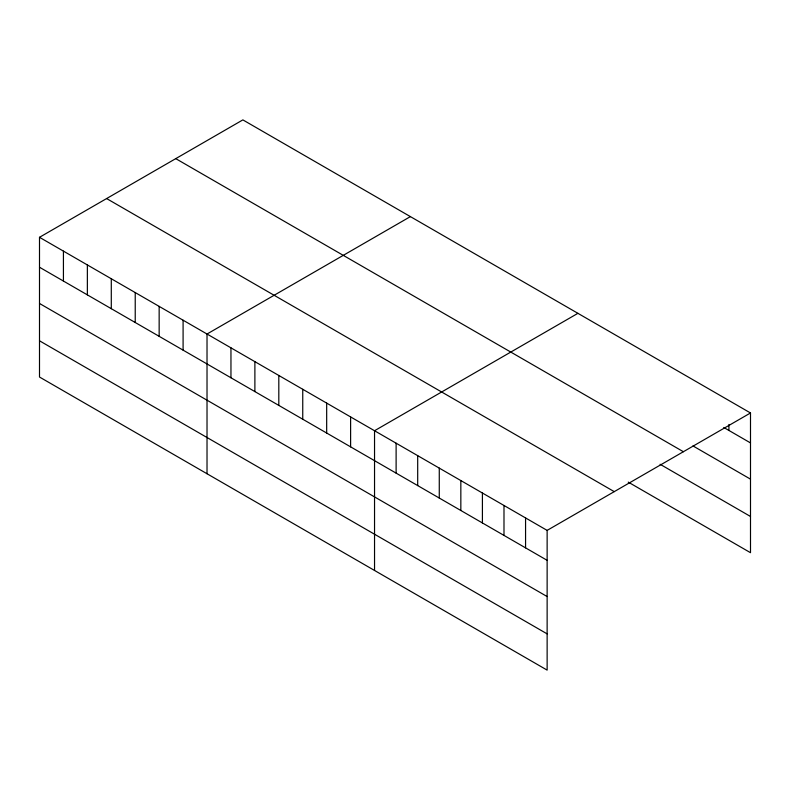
<?xml version="1.0" encoding="UTF-8"?>
<svg xmlns="http://www.w3.org/2000/svg" width="790" height="790" viewBox="0 0 790 790"><rect width="100%" height="100%" fill="white"/><g stroke="black" fill="none" stroke-linecap="round" stroke-linejoin="round"><path stroke-width="1.19" d="M39.5 237.306L547.134 530.386L547.134 670.108L39.5 377.028L39.5 237.306L242.866 119.892L750.5 412.973L750.5 552.694L628.248 482.117M410.385 216.608L207.019 334.022L207.019 473.743M577.905 313.324L374.539 430.738L374.539 570.459M547.134 530.386L750.5 412.973M723.788 427.489L750.5 442.913M692.968 445.925L750.5 479.145M175.755 158.642L683.389 451.722M660.094 464.273L750.5 516.472M106.611 198.557L614.245 491.637M39.5 267.237L547.134 560.317M39.5 303.469L547.134 596.549M39.5 340.796L547.134 633.876M728.923 424.467L728.923 430.451M525.567 517.924L525.567 547.865M503.99 505.472L503.99 535.413M482.413 493.019L482.413 522.95M460.837 480.557L460.837 510.498M439.27 468.105L439.27 498.046M417.693 455.652L417.693 485.583M396.116 443.19L396.116 473.131M350.612 416.923L350.612 446.854M326.675 403.107L326.675 433.038M302.748 389.282L302.748 419.223M278.811 375.467L278.811 405.408M254.884 361.652L254.884 391.593M230.957 347.837L230.957 377.768M183.092 320.207L183.092 350.138M159.155 306.382L159.155 336.323M135.228 292.567L135.228 322.508M111.291 278.751L111.291 308.693M87.364 264.936L87.364 294.868M63.427 251.121L63.427 281.052"/></g></svg>
